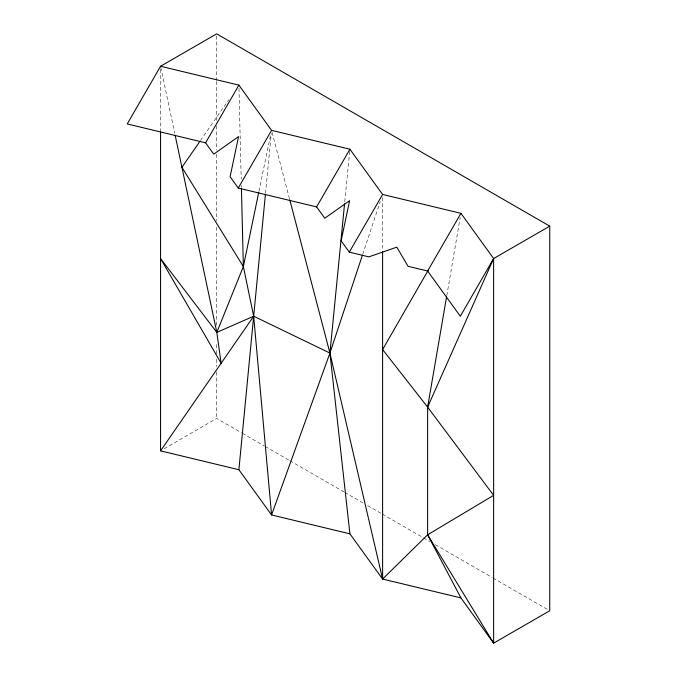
<?xml version="1.0" encoding="UTF-8"?>
<svg xmlns="http://www.w3.org/2000/svg" width="677" height="677" viewBox="0 0 677 677"><rect width="100%" height="100%" fill="white"/><g stroke="black" fill="none" stroke-linecap="round" stroke-linejoin="round"><path stroke-width="0.51" stroke-dasharray="3.38 2.54" d="M265.511 193.36L271.274 133.504M344.754 201.763L349.704 151.326M446.786 295.637L460.216 217.495M258.969 191.219L270.935 133.445M362.728 254.307L380.288 201.433M200.51 140.486L228.691 99.832M164.181 448.758L216.682 418.454L241.384 432.713M242.298 433.246L264.258 445.923M265.172 446.448L288.969 460.182M289.883 460.715L343.865 491.883M344.788 492.407L363.998 503.502M367.662 505.617L381.388 513.538M382.302 514.071L422.558 537.318M423.48 537.843L429.878 541.541M435.37 544.714L492.103 577.464M493.017 577.997L547.921 609.689M272.112 132.396L289.511 198.801M160.771 67.285L174.725 133.276M238.964 88.289L241.207 178.999M241.359 185.329L241.41 187.436M382.607 197.616L382.607 250.372M216.682 35.966L216.682 80.343M216.682 81.401L216.682 120.489M216.682 125.77L216.682 150.074M216.682 154.305L216.682 220.871M216.682 227.21L216.682 326.526M216.682 344.491L216.682 353.995M216.682 359.284L216.682 366.68M216.682 371.961L216.682 418.454M160.559 69.418L160.559 130.703"/><path stroke-width="1.02" d="M549.749 226.143L493.626 258.546L460.318 316.235L427.627 271.02L408.045 266.298L396.79 247.156L368.88 256.862L349.298 252.14L341.123 240.834L349.603 200.688L324.774 218.222L316.599 206.917L238.27 188.045L230.095 176.739L238.575 136.585L213.754 154.128L205.58 142.822L127.251 123.942L160.559 66.253L216.682 33.85L549.749 226.143L549.749 610.747L493.626 643.15L460.935 597.926L382.607 579.055L349.907 533.831L271.579 514.952L238.888 469.728L265.409 194.409M349.907 533.831L329.927 353.064L344.551 203.862M460.935 597.926L427.627 534.796L427.627 407.114L446.608 296.678M428.338 270.005L382.607 349.544L427.627 407.114L493.626 495.352L427.627 534.796L382.607 579.055L329.927 353.064L253.672 316.218L216.818 332.39L160.559 258.555L221.125 363.278L216.818 332.39L243.365 266.535L258.758 192.251M241.435 188.494L243.365 266.535L253.672 316.218L271.579 514.952L329.927 353.064L362.39 255.305M427.627 407.114L493.626 258.546L460.935 213.331L382.607 194.451L349.907 149.228L271.579 130.348L238.888 85.133L160.559 66.253M205.58 142.822L238.888 85.133M238.27 188.045L271.579 130.348M316.599 206.917L349.907 149.228M349.298 252.14L382.607 194.451M427.627 271.02L460.935 213.331M199.91 141.349L181.918 167.295L243.365 266.535M238.888 469.728L160.559 450.857L253.672 316.218M427.627 534.796L493.626 643.15L493.626 258.546M289.781 199.825L329.927 353.064M175.165 135.332L216.818 332.39M382.607 251.421L382.607 579.055M160.559 131.761L160.559 450.857"/></g></svg>
